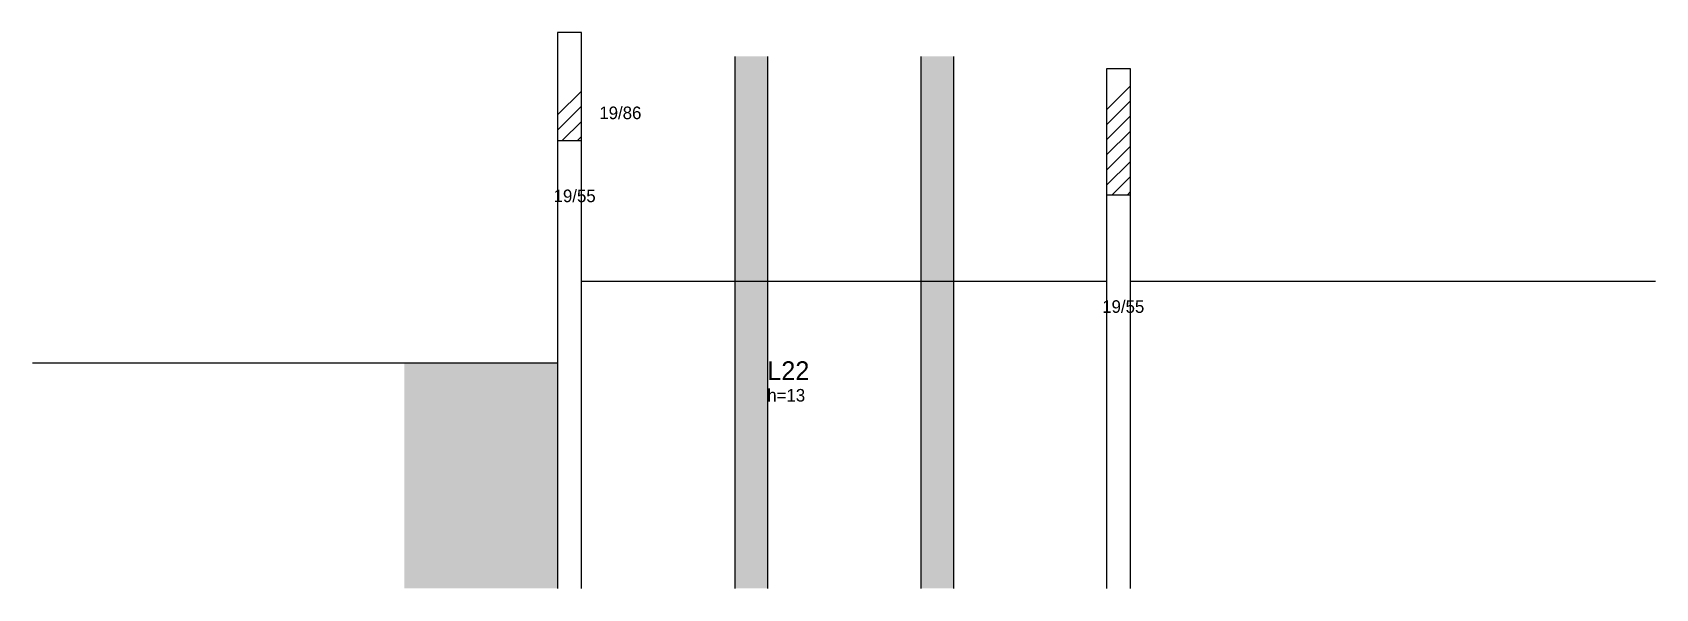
# Model space of a CAD drawing. Header units: metres. Extents: x 4945 to 6237, y 1686 to 2128.
import ezdxf

# ---------------------------------------------------------------- set-up
doc = ezdxf.new("R2010")
doc.units = ezdxf.units.M
for name, color, linetype in [('3', 7, 'Continuous'), ('4', 7, 'Continuous'), ('7', 7, 'Continuous'), ('Hachura', 7, 'Continuous'), ('Painéis', 7, 'Continuous'), ('REAPROVEITAMENTO', 7, 'Continuous')]:
    doc.layers.add(name, color=color, linetype=linetype)

msp = doc.modelspace()

# ---------------------------------------------------------------- hatches: boundary and pattern name
at = {"layer": 'Hachura'}
h = msp.add_hatch(color=7, dxfattribs=at)
h.dxf.hatch_style = 1
h.paths.add_polyline_path([(5504.5, 1686), (5530.5, 1686), (5530.5, 1686), (5530.5, 2109), (5530.5, 2109), (5504.5, 2109), (5504.5, 2109), (5504.5, 1686)])
h = msp.add_hatch(color=7, dxfattribs=at)
h.dxf.hatch_style = 1
h.paths.add_polyline_path([(5652.5, 1686), (5678.5, 1686), (5678.5, 1686), (5678.5, 2109), (5678.5, 2109), (5652.5, 2109), (5652.5, 2109), (5652.5, 1686)])
at = {"layer": 'REAPROVEITAMENTO'}
h = msp.add_hatch(color=7, dxfattribs=at)
h.dxf.hatch_style = 1
h.paths.add_polyline_path([(5363.5, 1686), (5241.5, 1686), (5241.5, 1686), (5241.5, 1865), (5241.5, 1865), (5363.5, 1865), (5363.5, 1865), (5363.5, 1686)])

# ---------------------------------------------------------------- linework, layer by layer
at = {"layer": '3', "color": 7, "lineweight": 25}
for p, q in [((5363.5, 2062.4), (5382.5, 2081.4)), ((5800.5, 2066.6), (5819.5, 2085.6)), ((5363.5, 2050.4), (5382.5, 2069.4)), ((5800.5, 2054.6), (5819.5, 2073.6)), ((5367.2, 2042), (5382.5, 2057.3)), ((5800.5, 2042.6), (5819.5, 2061.6)), ((5379.2, 2042), (5382.5, 2045.3)), ((5800.5, 2030.6), (5819.5, 2049.6)), ((5800.5, 2018.5), (5819.5, 2037.5)), ((5800.5, 2006.5), (5819.5, 2025.5)), ((5805, 1999), (5819.5, 2013.5)), ((5817, 1999), (5819.5, 2001.5))]:
    msp.add_line(p, q, dxfattribs=at)
for points in [[(5363.5, 2042), (5363.5, 1686)], [(5382.5, 1686), (5382.5, 2042)], [(5800.5, 1999), (5800.5, 1686)], [(5819.5, 1686), (5819.5, 1999)]]:
    msp.add_lwpolyline(points, dxfattribs=at)
at = {"layer": '7', "color": 7, "lineweight": 25}
for points in [[(5363.5, 2042), (5382.5, 2042), (5382.5, 2128), (5363.5, 2128), (5363.5, 2042)], [(5800.5, 1999), (5819.5, 1999), (5819.5, 2099), (5800.5, 2099), (5800.5, 1999)]]:
    msp.add_lwpolyline(points, dxfattribs=at)
at = {"layer": 'Painéis', "color": 7, "lineweight": 25}
for p, q in [((5504.5, 2109), (5504.5, 1686)), ((5530.5, 2109), (5530.5, 1686)), ((5652.5, 2109), (5652.5, 1686)), ((5678.5, 2109), (5678.5, 1686)), ((5800.4, 1930), (5382.4, 1930)), ((6237.4, 1930), (5819.4, 1930)), ((5363.4, 1865), (4945.4, 1865))]:
    msp.add_line(p, q, dxfattribs=at)

# ---------------------------------------------------------------- texts
at = {"layer": '3', "color": 7, "lineweight": 25}
for s, p in [('19/86', (5396.7, 2059.1)), ('19/55', (5360.3, 1993.1)), ('19/55', (5797, 1905.1)), ('h=13', (5530.4, 1834.6))]:
    msp.add_text(s, height=10, dxfattribs=at).set_placement(p)
at = {"layer": '4', "color": 7, "lineweight": 25}
msp.add_text('L22', height=15, dxfattribs=at).set_placement((5530.4, 1851.6))

doc.saveas('drawing.dxf')
